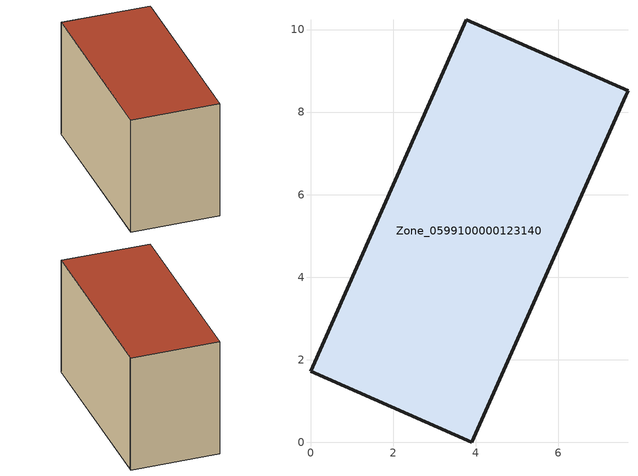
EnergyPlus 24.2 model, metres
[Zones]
Zone_0599100000123140
 floor ground (C_G): 3.77,10.24 7.69,8.52 7.63,8.39 3.91,0 0,1.73 z0
 wall outside (C_F): 3.91,0 7.63,8.39 7.69,8.52 3.77,10.24 0,1.73 3.91,0 z0:5.86
 roof outside (C_R): 7.69,8.52 3.77,10.24 0,1.73 3.91,0 7.63,8.39 z5.86
[BUILDING]
Pand.0599100000123140: North Axis=0; Terrain=City; Loads Convergence Tolerance Value=0.04; Temperature Convergence Tolerance Value=0.4; Solar Distribution=FullExterior; Maximum Number of Warmup Days=25; Minimum Number of Warmup Days=1
[Site:Location]
Rotterdam.The.Hague.AP_ZH_NLD Design_Conditions: Latitude=51.96; Longitude=4.45; Time Zone=1; Elevation=-4.5
[SITE:GROUNDTEMPERATURE:BUILDINGSURFACE]
18, 18, 18, 18, 18, 18, 18, 18, 18, 18, 18, 18
[MATERIAL] Thermal Absorptance=0.9; Solar Absorptance=0.7; Visible Absorptance=0.7
Name | Roughness | Thickness | Conductivity | Density | Specific Heat
G.TC.1946-1964 | MediumSmooth | 0.15 | 1 | 540 | 1210
F.TC.1946-1964 | Rough | 0.3 | 0.857143 | 1920 | 840
R.TC.1946-1964 | MediumRough | 0.2 | 0.235294 | 1500 | 1000
[CONSTRUCTION]
C_G: G.TC.1946-1964
C_F: F.TC.1946-1964
C_R: R.TC.1946-1964
[ZONE]
Zone_0599100000123140: Type=1; Multiplier=1; Ceiling Height=Autocalculate; Volume=Autocalculate; Floor Area=autocalculate; Part of Total Floor Area=Yes
[ZONEINFILTRATION:DESIGNFLOWRATE]
Infil_Zone_0599100000123140: Zone or ZoneList or Space or SpaceList=Zone_0599100000123140; Schedule=AlwaysOn; Design Flow Rate Calculation Method=Flow/Area; Flow Rate per Floor Area=0.003; Constant Term Coefficient=1; Temperature Term Coefficient=0; Velocity Term Coefficient=0; Velocity Squared Term Coefficient=0
[HVACTEMPLATE:ZONE:IDEALLOADSAIRSYSTEM]
Zone_0599100000123140: Maximum Heating Supply Air Temperature=50; Minimum Cooling Supply Air Temperature=13; Maximum Heating Supply Air Humidity Ratio=0.0156; Minimum Cooling Supply Air Humidity Ratio=0.0077; Heating Limit=NoLimit; Cooling Limit=NoLimit; Dehumidification Control Type=ConstantSensibleHeatRatio; Cooling Sensible Heat Ratio=0.7; Dehumidification Setpoint=60; Humidification Control Type=None; Humidification Setpoint=30; Outdoor Air Method=None; Outdoor Air Flow Rate per Person=0.00944; Outdoor Air Flow Rate per Zone Floor Area=0; Outdoor Air Flow Rate per Zone=0; Demand Controlled Ventilation Type=None; Outdoor Air Economizer Type=NoEconomizer; Heat Recovery Type=None; Sensible Heat Recovery Effectiveness=0.7; Latent Heat Recovery Effectiveness=0.65
[ZONECONTROL:THERMOSTAT]
ThermostatControl_Zone_0599100000123140: Zone or ZoneList=Zone_0599100000123140; Control Type Schedule=DualSetpointControlType; Control 1=Thermostat_Zone_0599100000123140; Temperature Difference Between Cutout And Setpoint=0
[THERMOSTATSETPOINT:DUALSETPOINT]
Thermostat_Zone_0599100000123140: Heating Setpoint Temperature Schedule=HeatingSetpoint_Zone_0599100000123140; Cooling Setpoint Temperature Schedule=CoolingSetpoint_Zone_0599100000123140
[SCHEDULE:COMPACT]
HeatingSetpoint_Zone_0599100000123140: Through: 12/31, For: AllDays, Until: 24:00, 21
CoolingSetpoint_Zone_0599100000123140: Through: 12/31, For: AllDays, Until: 24:00, 24
DualSetpointControlType: Through: 12/31, For: AllDays, Until: 24:00, 4
AlwaysOn: Through: 12/31, For: AllDays, Until: 24:00, 1
